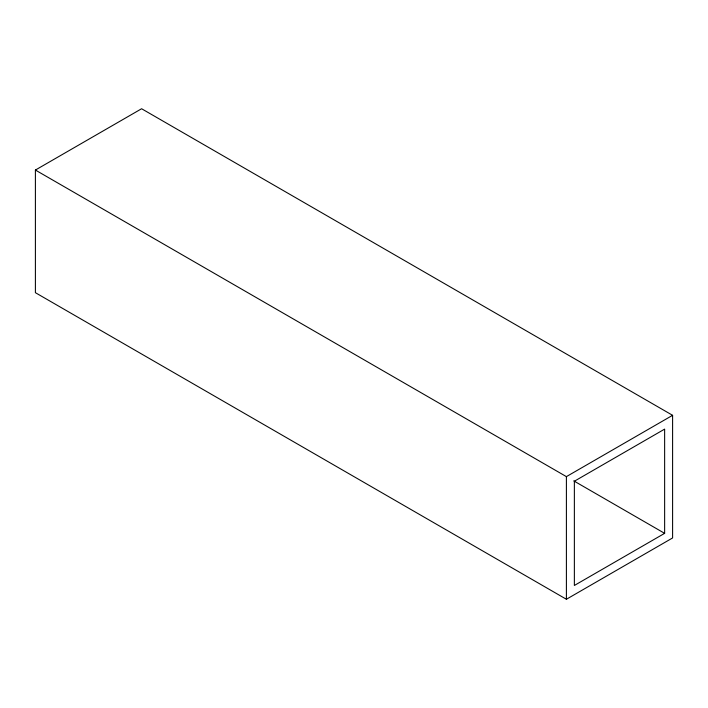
<?xml version="1.0" encoding="UTF-8"?>
<svg xmlns="http://www.w3.org/2000/svg" width="708" height="708" viewBox="0 0 708 708"><rect width="100%" height="100%" fill="white"/><g stroke="black" fill="none" stroke-linecap="round" stroke-linejoin="round"><path stroke-width="1.06" d="M35.4 170.053L141.6 108.74L672.6 415.313L672.6 537.947L566.4 599.26L35.4 292.687L35.4 170.053L566.4 476.626L672.6 415.313M664.635 533.345L574.365 585.463L574.365 481.228L664.635 429.11L664.635 533.345L573.745 480.865M566.4 476.626L566.4 599.26"/></g></svg>
